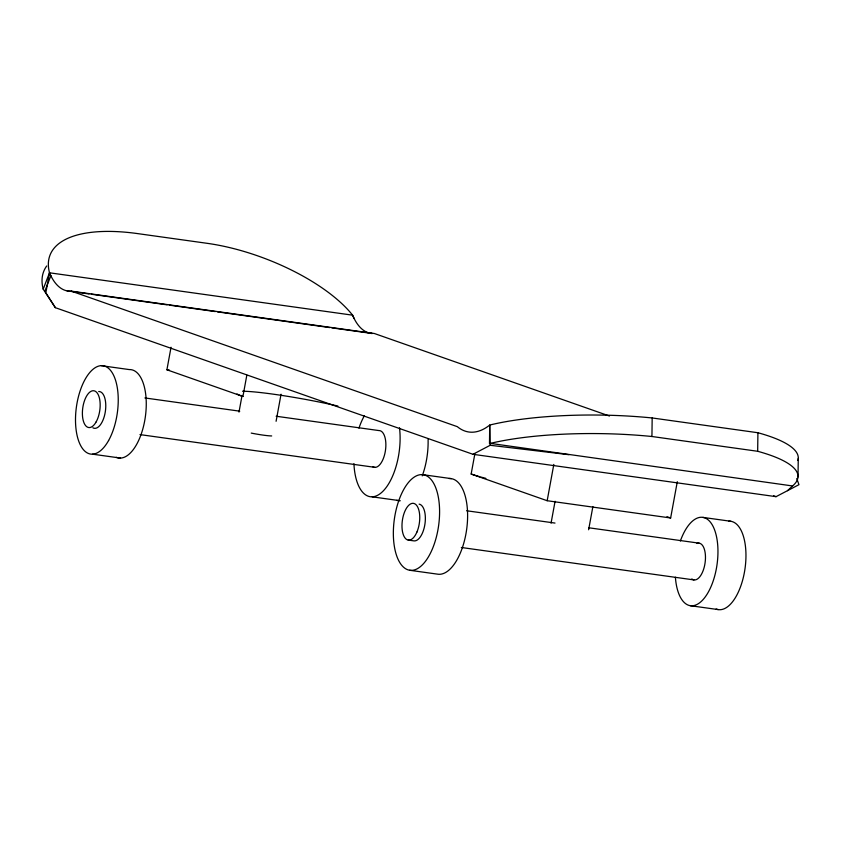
<?xml version="1.0" encoding="UTF-8"?>
<svg xmlns="http://www.w3.org/2000/svg" width="841" height="841" viewBox="0 0 841 841"><rect width="100%" height="100%" fill="white"/><g stroke="black" fill="none" stroke-linecap="round" stroke-linejoin="round"><path stroke-width="1.26" d="M787.502 490.671L792.569 485.961A156.384 36.71 0.8 0 0 757.667 451.281L651.933 436.5L652.174 417.956A149.414 35.07 0.8 0 0 489.725 425.052A97.892 45.046 -82 0 1 457.315 426.66L71.296 291.144A74.008 34.06 -82 0 1 50.838 275.753L49.503 272.799A148.542 59.722 21.1 0 1 137.525 233.588L207.264 243.333A121.577 48.883 21.1 0 1 352.589 315.165L353.924 318.119A74.008 34.06 -82 0 0 372.227 333.509L331.901 327.874M757.667 451.281L757.92 432.737L652.174 417.956M798.014 476.963L798.267 458.419M246.823 375.202L242.923 396.479L166.907 369.788L171.038 347.259M238.991 412.101L242.071 395.354M276.09 421.288L281.052 394.229M677.299 481.693L670.645 517.982L547.165 500.721L471.149 474.03L474.829 454.014M547.165 500.721L553.82 464.432M551.055 523.165L555.081 501.268M588.626 529.767L592.884 506.587M50.733 276.027L49.503 272.799L45.835 292.773L55.348 307.659L43.185 289.157L49.503 272.799L352.589 315.165L353.924 318.119M44.762 291.48L50.838 275.753M55.233 307.638L472.968 454.298L490.187 445.278L568.937 454.697M472.968 454.298L776.054 496.663L798.95 484.679L796.763 478.518M71.296 291.144L374.382 333.509L609.462 416.032M67.017 290.86L89.125 293.951M91.248 294.234L167.18 304.852M169.304 305.146L215.307 311.58M217.43 311.874L329.777 327.591M166.907 369.788L169.504 370.156M101.235 365.667L129.251 369.577A44.594 20.668 -82.1 0 1 145.251 417.483A44.594 20.668 -82.1 0 1 116.268 457.315M792.569 485.961L490.145 443.354M144.894 397.951L239.759 411.175M276.142 416.242L378.797 430.55A18.555 8.599 -82.1 0 1 385.378 450.965A18.555 8.599 -82.1 0 1 372.973 466.86M139.974 434.597L375.17 467.375M423.37 474.745A48.252 22.371 -82.1 0 1 432.158 549.478A48.252 22.371 -82.1 0 1 393.914 543.286A48.252 22.371 -82.1 0 1 423.37 474.745L451.375 478.645M702.95 517.404L730.955 521.304M92.521 454.172L120.526 458.082M372.269 496.842L400.274 500.752M466.629 510.76L554.997 523.07M588.774 527.78L699.228 543.181M408.232 540.09L413.835 540.868A18.555 8.599 -82.1 0 0 424.968 523.88A18.555 8.599 -82.1 0 0 419.133 504.137M461.331 547.491L693.93 579.912M690.219 605.688L718.225 609.588M409.599 570.261L437.604 574.161A48.252 22.371 -82.1 0 0 466.902 527.475A48.252 22.371 -82.1 0 0 449.031 478.54M773.573 495.791L776.054 496.663M666.966 516.689L670.645 517.982M490.187 445.278L489.725 425.052L489.483 443.585A149.414 35.07 0.8 0 1 651.933 436.5M680.358 541.026A44.594 20.668 -82.1 0 1 713.998 528.39A44.594 20.668 -82.1 0 1 704.443 597.972A44.594 20.668 -82.1 0 1 675.397 577.21M728.79 521.21A44.594 20.668 -82.1 0 1 745 568.747A44.594 20.668 -82.1 0 1 716.133 609M242.923 396.479A70.213 5.75 10.4 0 1 237.015 393.956M242.513 391.223A70.213 5.75 10.4 0 1 337.893 406.035M696.947 543.444A18.555 8.599 -82.1 0 1 705.073 562.923A18.555 8.599 -82.1 0 1 691.828 578.923M757.92 432.737A156.384 36.71 0.8 0 1 797.888 460.458M98.691 391.507A18.555 8.599 -82.1 0 1 105.283 411.922A18.555 8.599 -82.1 0 1 92.878 427.817M43.185 289.157A148.542 59.722 21.1 0 1 46.686 265.987M399.496 427.754A48.252 22.371 -82.1 0 1 380.626 493.331A48.252 22.371 -82.1 0 1 353.935 463.706M358.949 428.164A48.252 22.371 -82.1 0 1 364.3 415.864M428.09 439.454A48.252 22.371 -82.1 0 1 422.245 475.89M399.107 500.742A48.252 22.371 -82.1 0 1 396.784 500.321M271.685 435.943A19.154 1.566 10.4 0 1 251.228 433.094M485.856 478.371A70.213 5.75 10.4 0 1 481.273 477.141M479.969 476.773A70.213 5.75 10.4 0 1 471.149 474.03M96.158 421.877A18.555 8.599 -82.1 0 0 95.285 391.254A18.555 8.599 -82.1 0 0 82.397 414.308A18.555 8.599 -82.1 0 0 96.158 421.877M416.905 532.09A18.555 8.599 -82.1 0 0 413.53 503.36A18.555 8.599 -82.1 0 0 402.198 529.714A18.555 8.599 -82.1 0 0 416.905 532.09M108.594 440.516A44.594 20.668 -82.1 0 0 106.513 366.928A44.594 20.668 -82.1 0 0 75.532 422.329A44.594 20.668 -82.1 0 0 108.594 440.516"/></g></svg>
